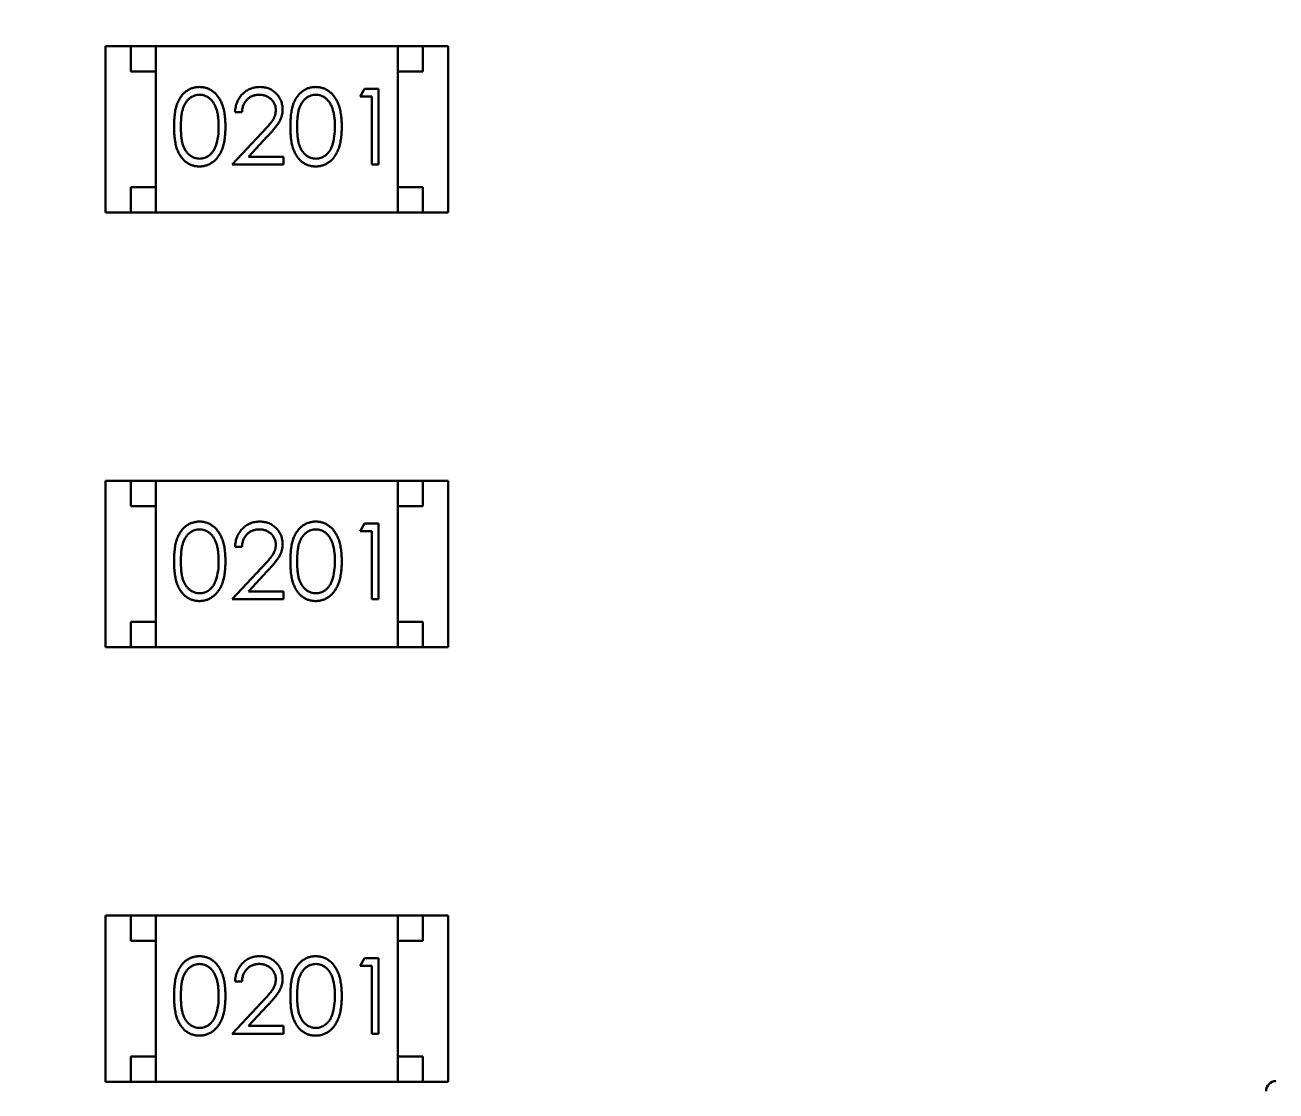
# Model space of a CAD drawing. Header units: millimetres. Extents: x 71 to 428, y 120 to 295.
# Drawn here: x 360.85 to 363.333, y 208.085 to 210.201 of the extents above; entities that cross this region are included whole.
import ezdxf

# ---------------------------------------------------------------- set-up
doc = ezdxf.new("R2010")
doc.units = ezdxf.units.MM
doc.header["$LTSCALE"] = 0.75
doc.layers.add('Visible', color=7, linetype='Continuous', lineweight=50)

msp = doc.modelspace()

# ---------------------------------------------------------------- linework, layer by layer
at = {"layer": 'Visible'}
for p, q in [((361.0103, 209.8287), (361.0103, 210.1587)), ((361.0103, 210.1587), (361.0603, 210.1587)), ((361.1103, 210.1587), (361.0603, 210.1587)), ((361.0603, 210.1587), (361.0603, 210.1087)), ((361.5903, 210.1587), (361.1103, 210.1587)), ((361.1103, 210.1587), (361.1103, 209.8287)), ((361.6403, 210.1587), (361.5903, 210.1587)), ((361.5903, 210.1587), (361.5903, 209.8287)), ((361.6903, 210.1587), (361.6403, 210.1587)), ((361.6403, 210.1087), (361.6403, 210.1587)), ((361.6903, 209.8287), (361.6903, 210.1587)), ((361.0603, 210.1087), (361.1103, 210.1087)), ((361.1103, 209.8787), (361.1103, 210.1087)), ((361.5903, 210.1087), (361.6403, 210.1087)), ((361.5903, 209.8787), (361.5903, 210.1087)), ((361.5156, 210.0586), (361.5244, 210.0739)), ((361.5244, 210.0739), (361.5521, 210.0739)), ((361.5521, 210.0739), (361.5521, 209.9239)), ((361.5387, 210.0586), (361.5156, 210.0586)), ((361.5387, 209.9239), (361.5387, 210.0586)), ((361.281, 210.0278), (361.2675, 210.0278)), ((361.2617, 209.9239), (361.3199, 209.986)), ((361.3314, 209.9794), (361.2939, 209.9393)), ((361.3637, 209.9239), (361.2617, 209.9239)), ((361.2939, 209.9393), (361.3637, 209.9393)), ((361.3637, 209.9393), (361.3637, 209.9239)), ((361.5521, 209.9239), (361.5387, 209.9239)), ((361.0603, 209.8787), (361.0603, 209.8287)), ((361.1103, 209.8787), (361.0603, 209.8787)), ((361.6403, 209.8787), (361.5903, 209.8787)), ((361.6403, 209.8287), (361.6403, 209.8787)), ((361.0103, 209.8287), (361.0603, 209.8287)), ((361.0603, 209.8287), (361.1103, 209.8287)), ((361.5903, 209.8287), (361.1103, 209.8287)), ((361.5903, 209.8287), (361.6403, 209.8287)), ((361.6903, 209.8287), (361.6403, 209.8287)), ((361.0103, 208.966), (361.0103, 209.296)), ((361.0103, 209.296), (361.0603, 209.296)), ((361.1103, 209.296), (361.0603, 209.296)), ((361.0603, 209.296), (361.0603, 209.246)), ((361.5903, 209.296), (361.1103, 209.296)), ((361.1103, 209.296), (361.1103, 208.966)), ((361.6403, 209.296), (361.5903, 209.296)), ((361.5903, 209.296), (361.5903, 208.966)), ((361.6903, 209.296), (361.6403, 209.296)), ((361.6403, 209.246), (361.6403, 209.296)), ((361.6903, 208.966), (361.6903, 209.296)), ((361.0603, 209.246), (361.1103, 209.246)), ((361.1103, 209.016), (361.1103, 209.246)), ((361.5903, 209.246), (361.6403, 209.246)), ((361.5903, 209.016), (361.5903, 209.246)), ((361.5156, 209.1959), (361.5244, 209.2113)), ((361.5244, 209.2113), (361.5521, 209.2113)), ((361.5521, 209.2113), (361.5521, 209.0613)), ((361.5387, 209.1959), (361.5156, 209.1959)), ((361.5387, 209.0613), (361.5387, 209.1959)), ((361.281, 209.1651), (361.2675, 209.1651)), ((361.2617, 209.0613), (361.3199, 209.1233)), ((361.3314, 209.1167), (361.2939, 209.0767)), ((361.3637, 209.0613), (361.2617, 209.0613)), ((361.2939, 209.0767), (361.3637, 209.0767)), ((361.3637, 209.0767), (361.3637, 209.0613)), ((361.5521, 209.0613), (361.5387, 209.0613)), ((361.0603, 209.016), (361.0603, 208.966)), ((361.1103, 209.016), (361.0603, 209.016)), ((361.6403, 209.016), (361.5903, 209.016)), ((361.6403, 208.966), (361.6403, 209.016)), ((361.0103, 208.966), (361.0603, 208.966)), ((361.0603, 208.966), (361.1103, 208.966)), ((361.5903, 208.966), (361.1103, 208.966)), ((361.5903, 208.966), (361.6403, 208.966)), ((361.6903, 208.966), (361.6403, 208.966)), ((361.0103, 208.1033), (361.0103, 208.4333)), ((361.0103, 208.4333), (361.0603, 208.4333)), ((361.1103, 208.4333), (361.0603, 208.4333)), ((361.0603, 208.4333), (361.0603, 208.3833)), ((361.5903, 208.4333), (361.1103, 208.4333)), ((361.1103, 208.4333), (361.1103, 208.1033)), ((361.6403, 208.4333), (361.5903, 208.4333)), ((361.5903, 208.4333), (361.5903, 208.1033)), ((361.6903, 208.4333), (361.6403, 208.4333)), ((361.6403, 208.3833), (361.6403, 208.4333)), ((361.6903, 208.1033), (361.6903, 208.4333)), ((361.0603, 208.3833), (361.1103, 208.3833)), ((361.1103, 208.1533), (361.1103, 208.3833)), ((361.5903, 208.3833), (361.6403, 208.3833)), ((361.5903, 208.1533), (361.5903, 208.3833)), ((361.5156, 208.3332), (361.5244, 208.3486)), ((361.5244, 208.3486), (361.5521, 208.3486)), ((361.5521, 208.3486), (361.5521, 208.1986)), ((361.5387, 208.3332), (361.5156, 208.3332)), ((361.5387, 208.1986), (361.5387, 208.3332)), ((361.281, 208.3024), (361.2675, 208.3024)), ((361.2617, 208.1986), (361.3199, 208.2607)), ((361.3314, 208.254), (361.2939, 208.214)), ((361.2939, 208.214), (361.3637, 208.214)), ((361.3637, 208.214), (361.3637, 208.1986)), ((361.3637, 208.1986), (361.2617, 208.1986)), ((361.5521, 208.1986), (361.5387, 208.1986)), ((361.0603, 208.1533), (361.0603, 208.1033)), ((361.1103, 208.1533), (361.0603, 208.1533)), ((361.6403, 208.1533), (361.5903, 208.1533)), ((361.6403, 208.1033), (361.6403, 208.1533)), ((361.0103, 208.1033), (361.0603, 208.1033)), ((361.0603, 208.1033), (361.1103, 208.1033)), ((361.5903, 208.1033), (361.1103, 208.1033)), ((361.5903, 208.1033), (361.6403, 208.1033)), ((361.6903, 208.1033), (361.6403, 208.1033))]:
    msp.add_line(p, q, dxfattribs=at)
at = {"layer": 'Visible', "extrusion": (0, 0, -1)}
msp.add_circle((-354.8964, 204.496), 47.93, dxfattribs=at)
at = {"layer": 'Visible'}
for centre in [(361.1235, 209.9963), (361.3543, 209.9963), (361.1235, 209.1336), (361.3543, 209.1336), (361.1235, 208.2709), (361.3543, 208.2709)]:
    msp.add_arc(centre, 0.1113, 341.6443, 1.3671, dxfattribs=at)
at = {"layer": 'Visible', "extrusion": (0, 0, -1)}
msp.add_arc((-363.3336, 208.0846), 0.02, 0.864, 89.136, dxfattribs=at)
at = {"layer": 'Visible'}
for points, knots in [([(361.1463, 209.9989), (361.1464, 210.0013), (361.1464, 210.006), (361.1467, 210.0128), (361.1472, 210.0191), (361.1479, 210.0251), (361.1487, 210.0307), (361.1499, 210.0358), (361.1511, 210.0405), (361.1526, 210.0448), (361.1543, 210.0487), (361.1561, 210.0524), (361.1581, 210.0559), (361.1603, 210.0591), (361.1626, 210.062), (361.1651, 210.0648), (361.1677, 210.0672), (361.1706, 210.0694), (361.1735, 210.0714), (361.1765, 210.0731), (361.1797, 210.0746), (361.1829, 210.0757), (361.1862, 210.0767), (361.1895, 210.0773), (361.193, 210.0777), (361.1953, 210.0778), (361.1965, 210.0778)], [0, 0, 0, 0, 0.068595, 0.133246, 0.194313, 0.251279, 0.304513, 0.354235, 0.400481, 0.443411, 0.484015, 0.523252, 0.561042, 0.5979, 0.633518, 0.668314, 0.702496, 0.736685, 0.770293, 0.803437, 0.835913, 0.86846, 0.900847, 0.933467, 0.966258, 1, 1, 1, 1]), ([(361.1965, 210.0778), (361.1977, 210.0778), (361.2001, 210.0777), (361.2036, 210.0773), (361.207, 210.0767), (361.2103, 210.0757), (361.2136, 210.0746), (361.2168, 210.0731), (361.2199, 210.0714), (361.2228, 210.0694), (361.2257, 210.0672), (361.2284, 210.0647), (361.231, 210.0619), (361.2334, 210.0588), (361.2356, 210.0555), (361.2378, 210.052), (361.2397, 210.0481), (361.2415, 210.0441), (361.2431, 210.0396), (361.2445, 210.0349), (361.2457, 210.0298), (361.2466, 210.0243), (361.2474, 210.0184), (361.2479, 210.0122), (361.2482, 210.0057), (361.2482, 210.0012), (361.2483, 209.9989)], [0, 0, 0, 0, 0.033788, 0.067194, 0.099862, 0.132567, 0.165151, 0.197913, 0.231319, 0.265083, 0.299255, 0.334399, 0.369943, 0.406284, 0.444064, 0.482998, 0.523354, 0.565537, 0.609613, 0.656391, 0.705885, 0.758325, 0.813832, 0.872795, 0.934722, 1, 1, 1, 1]), ([(361.2675, 210.0278), (361.2676, 210.0296), (361.2678, 210.0331), (361.2686, 210.0382), (361.2697, 210.0431), (361.2714, 210.0477), (361.2734, 210.0521), (361.2758, 210.0563), (361.2787, 210.0602), (361.282, 210.0638), (361.2855, 210.0671), (361.2893, 210.0699), (361.2934, 210.0723), (361.2976, 210.0744), (361.302, 210.0759), (361.3066, 210.077), (361.3115, 210.0777), (361.3147, 210.0778), (361.3164, 210.0778)], [0, 0, 0, 0, 0.068791, 0.135103, 0.198979, 0.261904, 0.323495, 0.385195, 0.446969, 0.509765, 0.572251, 0.633405, 0.693251, 0.752583, 0.812579, 0.873275, 0.93555, 1, 1, 1, 1]), ([(361.3164, 210.0778), (361.3181, 210.0777), (361.3213, 210.0777), (361.326, 210.077), (361.3305, 210.076), (361.3348, 210.0746), (361.3387, 210.0727), (361.3425, 210.0704), (361.346, 210.0677), (361.3492, 210.0645), (361.3522, 210.0612), (361.3547, 210.0576), (361.3569, 210.0539), (361.3587, 210.0501), (361.36, 210.0461), (361.361, 210.0419), (361.3616, 210.0376), (361.3617, 210.0347), (361.3617, 210.0332)], [0, 0, 0, 0, 0.069475, 0.136517, 0.200789, 0.26383, 0.325735, 0.387291, 0.449509, 0.512968, 0.576275, 0.63758, 0.697903, 0.757172, 0.816599, 0.876653, 0.93729, 1, 1, 1, 1]), ([(361.3771, 209.9989), (361.3771, 210.0013), (361.3772, 210.006), (361.3775, 210.0128), (361.378, 210.0191), (361.3787, 210.0251), (361.3795, 210.0307), (361.3806, 210.0358), (361.3819, 210.0405), (361.3834, 210.0448), (361.3851, 210.0487), (361.3869, 210.0524), (361.3889, 210.0559), (361.3911, 210.0591), (361.3934, 210.062), (361.3958, 210.0648), (361.3985, 210.0672), (361.4013, 210.0694), (361.4043, 210.0714), (361.4073, 210.0731), (361.4104, 210.0746), (361.4136, 210.0757), (361.4169, 210.0767), (361.4203, 210.0773), (361.4238, 210.0777), (361.4261, 210.0778), (361.4273, 210.0778)], [0, 0, 0, 0, 0.068595, 0.133246, 0.194313, 0.251279, 0.304513, 0.354235, 0.400481, 0.443411, 0.484015, 0.523252, 0.561042, 0.5979, 0.633518, 0.668314, 0.702496, 0.736685, 0.770293, 0.803437, 0.835913, 0.86846, 0.900847, 0.933467, 0.966258, 1, 1, 1, 1]), ([(361.4273, 210.0778), (361.4285, 210.0778), (361.4308, 210.0777), (361.4343, 210.0773), (361.4378, 210.0767), (361.4411, 210.0757), (361.4444, 210.0746), (361.4475, 210.0731), (361.4506, 210.0714), (361.4536, 210.0694), (361.4565, 210.0672), (361.4592, 210.0647), (361.4618, 210.0619), (361.4642, 210.0588), (361.4664, 210.0555), (361.4685, 210.052), (361.4704, 210.0481), (361.4723, 210.0441), (361.4739, 210.0396), (361.4753, 210.0349), (361.4764, 210.0298), (361.4774, 210.0243), (361.4781, 210.0184), (361.4787, 210.0122), (361.479, 210.0057), (361.479, 210.0012), (361.479, 209.9989)], [0, 0, 0, 0, 0.033788, 0.067194, 0.099862, 0.132567, 0.165151, 0.197913, 0.231319, 0.265083, 0.299255, 0.334399, 0.369943, 0.406284, 0.444064, 0.482998, 0.523354, 0.565537, 0.609613, 0.656391, 0.705885, 0.758325, 0.813832, 0.872795, 0.934722, 1, 1, 1, 1]), ([(361.1969, 210.0624), (361.1953, 210.0623), (361.192, 210.0621), (361.1871, 210.0609), (361.1824, 210.0588), (361.1786, 210.0564), (361.1758, 210.0542), (361.1737, 210.0522), (361.1718, 210.0501), (361.1701, 210.0478), (361.1685, 210.0453), (361.167, 210.0426), (361.1656, 210.0397), (361.1644, 210.0365), (361.1633, 210.0331), (361.1624, 210.0294), (361.1615, 210.0252), (361.161, 210.0207), (361.1604, 210.0158), (361.1601, 210.0105), (361.1598, 210.0049), (361.1598, 210.001), (361.1598, 209.9989)], [0, 0, 0, 0, 0.060387, 0.120883, 0.182755, 0.247811, 0.281299, 0.315088, 0.349702, 0.384857, 0.420966, 0.458511, 0.497175, 0.537602, 0.580503, 0.627468, 0.678388, 0.733983, 0.793747, 0.857714, 0.926698, 1, 1, 1, 1]), ([(361.2348, 209.9989), (361.2348, 210.0007), (361.2347, 210.0043), (361.2346, 210.0094), (361.2341, 210.0143), (361.2336, 210.019), (361.2329, 210.0234), (361.2321, 210.0276), (361.231, 210.0315), (361.2298, 210.0352), (361.2285, 210.0386), (361.227, 210.0418), (361.2255, 210.0447), (361.2238, 210.0474), (361.222, 210.0499), (361.22, 210.0521), (361.218, 210.0541), (361.2151, 210.0564), (361.2114, 210.0588), (361.2067, 210.0609), (361.2019, 210.0621), (361.1986, 210.0623), (361.1969, 210.0624)], [0, 0, 0, 0, 0.065681, 0.128486, 0.188175, 0.245106, 0.299448, 0.350823, 0.399942, 0.446672, 0.491255, 0.533376, 0.573853, 0.612526, 0.649597, 0.685532, 0.720106, 0.753838, 0.818925, 0.880493, 0.940311, 1, 1, 1, 1]), ([(361.3157, 210.0624), (361.3146, 210.0624), (361.3123, 210.0623), (361.3089, 210.0619), (361.3056, 210.0612), (361.3026, 210.0602), (361.2996, 210.0589), (361.2968, 210.0573), (361.2942, 210.0555), (361.2918, 210.0533), (361.2895, 210.051), (361.2875, 210.0483), (361.2858, 210.0455), (361.2843, 210.0424), (361.283, 210.0391), (361.2821, 210.0355), (361.2813, 210.0317), (361.2811, 210.0291), (361.281, 210.0278)], [0, 0, 0, 0, 0.064439, 0.126547, 0.186887, 0.245878, 0.304041, 0.362191, 0.420976, 0.48066, 0.5406, 0.600689, 0.661936, 0.724443, 0.789038, 0.856314, 0.926352, 1, 1, 1, 1]), ([(361.3483, 210.032), (361.3482, 210.033), (361.3482, 210.035), (361.3477, 210.038), (361.347, 210.0408), (361.346, 210.0436), (361.3446, 210.0462), (361.343, 210.0487), (361.3411, 210.0512), (361.3389, 210.0535), (361.3365, 210.0555), (361.3339, 210.0574), (361.3312, 210.0589), (361.3284, 210.0602), (361.3254, 210.0612), (361.3223, 210.0619), (361.3191, 210.0623), (361.3169, 210.0624), (361.3157, 210.0624)], [0, 0, 0, 0, 0.061965, 0.122122, 0.180988, 0.239933, 0.299906, 0.359989, 0.421776, 0.486576, 0.551535, 0.615018, 0.677259, 0.73973, 0.80305, 0.866495, 0.931973, 1, 1, 1, 1]), ([(361.4277, 210.0624), (361.4261, 210.0623), (361.4227, 210.0621), (361.4178, 210.0609), (361.4131, 210.0588), (361.4094, 210.0564), (361.4065, 210.0542), (361.4045, 210.0522), (361.4026, 210.0501), (361.4009, 210.0478), (361.3992, 210.0453), (361.3977, 210.0426), (361.3964, 210.0397), (361.3951, 210.0365), (361.394, 210.0331), (361.3931, 210.0294), (361.3923, 210.0252), (361.3917, 210.0207), (361.3912, 210.0158), (361.3909, 210.0105), (361.3906, 210.0049), (361.3906, 210.001), (361.3906, 209.9989)], [0, 0, 0, 0, 0.060387, 0.120883, 0.182755, 0.247811, 0.281299, 0.315088, 0.349702, 0.384857, 0.420966, 0.458511, 0.497175, 0.537602, 0.580503, 0.627468, 0.678388, 0.733983, 0.793747, 0.857714, 0.926698, 1, 1, 1, 1]), ([(361.4656, 209.9989), (361.4656, 210.0007), (361.4655, 210.0043), (361.4653, 210.0094), (361.4649, 210.0143), (361.4644, 210.019), (361.4636, 210.0234), (361.4628, 210.0276), (361.4617, 210.0315), (361.4606, 210.0352), (361.4593, 210.0386), (361.4578, 210.0418), (361.4563, 210.0447), (361.4546, 210.0474), (361.4528, 210.0499), (361.4508, 210.0521), (361.4488, 210.0541), (361.4459, 210.0564), (361.4422, 210.0588), (361.4375, 210.0609), (361.4326, 210.0621), (361.4294, 210.0623), (361.4277, 210.0624)], [0, 0, 0, 0, 0.065681, 0.128486, 0.188175, 0.245106, 0.299448, 0.350823, 0.399942, 0.446672, 0.491255, 0.533376, 0.573853, 0.612526, 0.649597, 0.685532, 0.720106, 0.753838, 0.818925, 0.880493, 0.940311, 1, 1, 1, 1]), ([(361.3199, 209.986), (361.3213, 209.9875), (361.324, 209.9903), (361.3279, 209.9945), (361.3313, 209.9983), (361.3344, 210.0019), (361.3371, 210.0052), (361.3394, 210.0081), (361.3413, 210.0108), (361.3434, 210.0139), (361.3453, 210.0177), (361.347, 210.0223), (361.3481, 210.0271), (361.3482, 210.0304), (361.3483, 210.032)], [0, 0, 0, 0, 0.110803, 0.212829, 0.306101, 0.390647, 0.466924, 0.534481, 0.593587, 0.644557, 0.7362, 0.825024, 0.911986, 1, 1, 1, 1]), ([(361.3617, 210.0332), (361.3617, 210.0311), (361.3615, 210.027), (361.3603, 210.0209), (361.3584, 210.015), (361.356, 210.0102), (361.3537, 210.0064), (361.3516, 210.0033), (361.3491, 209.9999), (361.3463, 209.9963), (361.3431, 209.9924), (361.3395, 209.9882), (361.3356, 209.9839), (361.3328, 209.9809), (361.3314, 209.9794)], [0, 0, 0, 0, 0.098702, 0.195672, 0.292422, 0.391343, 0.444462, 0.504229, 0.570352, 0.642546, 0.722288, 0.807921, 0.90047, 1, 1, 1, 1]), ([(361.1965, 209.9201), (361.1953, 209.9201), (361.193, 209.9202), (361.1895, 209.9206), (361.1862, 209.9212), (361.1829, 209.9221), (361.1797, 209.9233), (361.1766, 209.9247), (361.1736, 209.9264), (361.1707, 209.9283), (361.1679, 209.9305), (361.1652, 209.933), (361.1628, 209.9357), (361.1605, 209.9387), (361.1583, 209.9419), (361.1563, 209.9453), (361.1544, 209.9491), (361.1527, 209.9531), (361.1512, 209.9574), (361.1499, 209.9621), (361.1488, 209.9673), (361.1479, 209.9728), (361.1472, 209.9787), (361.1467, 209.9851), (361.1464, 209.9919), (361.1464, 209.9965), (361.1463, 209.9989)], [0, 0, 0, 0, 0.033787, 0.066622, 0.099285, 0.131361, 0.163585, 0.196104, 0.228902, 0.262158, 0.295991, 0.330218, 0.36506, 0.400951, 0.43762, 0.475708, 0.515381, 0.556414, 0.599765, 0.646424, 0.696431, 0.749782, 0.806573, 0.867436, 0.931887, 1, 1, 1, 1]), ([(361.1598, 209.9989), (361.1598, 209.9969), (361.1598, 209.993), (361.1601, 209.9874), (361.1604, 209.9821), (361.1609, 209.9772), (361.1616, 209.9727), (361.1623, 209.9686), (361.1633, 209.9648), (361.1643, 209.9614), (361.1656, 209.9583), (361.1669, 209.9554), (361.1684, 209.9527), (361.17, 209.9502), (361.1718, 209.9479), (361.1737, 209.9457), (361.1758, 209.9438), (361.1786, 209.9415), (361.1824, 209.9391), (361.1871, 209.937), (361.192, 209.9357), (361.1953, 209.9356), (361.1969, 209.9355)], [0, 0, 0, 0, 0.072951, 0.141584, 0.205926, 0.265301, 0.320597, 0.371817, 0.41879, 0.461699, 0.502134, 0.540804, 0.578181, 0.614297, 0.649678, 0.684299, 0.718359, 0.752081, 0.817652, 0.879722, 0.939966, 1, 1, 1, 1]), ([(361.2483, 209.9989), (361.2482, 209.9966), (361.2482, 209.9921), (361.2479, 209.9856), (361.2474, 209.9794), (361.2467, 209.9736), (361.2457, 209.9681), (361.2445, 209.9631), (361.2432, 209.9583), (361.2416, 209.9539), (361.2398, 209.9498), (361.2379, 209.946), (361.2358, 209.9425), (361.2335, 209.9392), (361.2311, 209.9361), (361.2285, 209.9334), (361.2258, 209.9308), (361.2229, 209.9286), (361.2199, 209.9266), (361.2168, 209.9248), (361.2136, 209.9234), (361.2104, 209.9222), (361.207, 209.9212), (361.2036, 209.9206), (361.2001, 209.9201), (361.1977, 209.9201), (361.1965, 209.9201)], [0, 0, 0, 0, 0.065063, 0.126773, 0.185516, 0.240765, 0.29298, 0.34225, 0.388919, 0.432776, 0.474628, 0.514775, 0.553606, 0.591426, 0.628028, 0.663804, 0.698984, 0.733591, 0.767628, 0.801208, 0.834264, 0.866981, 0.89972, 0.932702, 0.966176, 1, 1, 1, 1]), ([(361.4273, 209.9201), (361.4261, 209.9201), (361.4238, 209.9202), (361.4203, 209.9206), (361.4169, 209.9212), (361.4137, 209.9221), (361.4105, 209.9233), (361.4074, 209.9247), (361.4044, 209.9264), (361.4014, 209.9283), (361.3987, 209.9305), (361.396, 209.933), (361.3935, 209.9357), (361.3912, 209.9387), (361.389, 209.9419), (361.387, 209.9453), (361.3852, 209.9491), (361.3835, 209.9531), (361.382, 209.9574), (361.3806, 209.9621), (361.3796, 209.9673), (361.3787, 209.9728), (361.378, 209.9787), (361.3775, 209.9851), (361.3772, 209.9919), (361.3771, 209.9965), (361.3771, 209.9989)], [0, 0, 0, 0, 0.033787, 0.066622, 0.099285, 0.131361, 0.163585, 0.196104, 0.228902, 0.262158, 0.295991, 0.330218, 0.36506, 0.400951, 0.43762, 0.475708, 0.515381, 0.556414, 0.599765, 0.646424, 0.696431, 0.749782, 0.806573, 0.867436, 0.931887, 1, 1, 1, 1]), ([(361.3906, 209.9989), (361.3906, 209.9969), (361.3906, 209.993), (361.3909, 209.9874), (361.3912, 209.9821), (361.3917, 209.9772), (361.3923, 209.9727), (361.3931, 209.9686), (361.394, 209.9648), (361.3951, 209.9614), (361.3964, 209.9583), (361.3977, 209.9554), (361.3992, 209.9527), (361.4008, 209.9502), (361.4026, 209.9479), (361.4045, 209.9457), (361.4065, 209.9438), (361.4094, 209.9415), (361.4131, 209.9391), (361.4179, 209.937), (361.4228, 209.9357), (361.4261, 209.9356), (361.4277, 209.9355)], [0, 0, 0, 0, 0.072951, 0.141584, 0.205926, 0.265301, 0.320597, 0.371817, 0.41879, 0.461699, 0.502134, 0.540804, 0.578181, 0.614297, 0.649678, 0.684299, 0.718359, 0.752081, 0.817652, 0.879722, 0.939966, 1, 1, 1, 1]), ([(361.479, 209.9989), (361.479, 209.9966), (361.479, 209.9921), (361.4787, 209.9856), (361.4781, 209.9794), (361.4774, 209.9736), (361.4765, 209.9681), (361.4753, 209.9631), (361.474, 209.9583), (361.4723, 209.9539), (361.4706, 209.9498), (361.4686, 209.946), (361.4666, 209.9425), (361.4643, 209.9392), (361.4619, 209.9361), (361.4593, 209.9334), (361.4566, 209.9308), (361.4537, 209.9286), (361.4507, 209.9266), (361.4476, 209.9248), (361.4444, 209.9234), (361.4411, 209.9222), (361.4378, 209.9212), (361.4343, 209.9206), (361.4308, 209.9201), (361.4285, 209.9201), (361.4273, 209.9201)], [0, 0, 0, 0, 0.065063, 0.126773, 0.185516, 0.240765, 0.29298, 0.34225, 0.388919, 0.432776, 0.474628, 0.514775, 0.553606, 0.591426, 0.628028, 0.663804, 0.698984, 0.733591, 0.767628, 0.801208, 0.834264, 0.866981, 0.89972, 0.932702, 0.966176, 1, 1, 1, 1]), ([(361.1969, 209.9355), (361.1986, 209.9355), (361.2019, 209.9357), (361.2068, 209.937), (361.2115, 209.939), (361.2152, 209.9414), (361.218, 209.9436), (361.22, 209.9455), (361.2218, 209.9476), (361.2236, 209.95), (361.2252, 209.9525), (361.2267, 209.9552), (361.228, 209.9581), (361.2287, 209.9602), (361.2291, 209.9612)], [0, 0, 0, 0, 0.112813, 0.225394, 0.339595, 0.459675, 0.521735, 0.583926, 0.648174, 0.713881, 0.781004, 0.851451, 0.924051, 1, 1, 1, 1]), ([(361.4277, 209.9355), (361.4294, 209.9355), (361.4327, 209.9357), (361.4375, 209.937), (361.4423, 209.939), (361.4459, 209.9414), (361.4487, 209.9436), (361.4508, 209.9455), (361.4526, 209.9476), (361.4544, 209.95), (361.456, 209.9525), (361.4574, 209.9552), (361.4588, 209.9581), (361.4595, 209.9602), (361.4599, 209.9612)], [0, 0, 0, 0, 0.112813, 0.225394, 0.339595, 0.459675, 0.521735, 0.583926, 0.648174, 0.713881, 0.781004, 0.851451, 0.924051, 1, 1, 1, 1]), ([(361.1463, 209.1362), (361.1464, 209.1386), (361.1464, 209.1433), (361.1467, 209.1501), (361.1472, 209.1565), (361.1479, 209.1624), (361.1487, 209.168), (361.1499, 209.1731), (361.1511, 209.1778), (361.1526, 209.1821), (361.1543, 209.1861), (361.1561, 209.1898), (361.1581, 209.1932), (361.1603, 209.1964), (361.1626, 209.1994), (361.1651, 209.2021), (361.1677, 209.2045), (361.1706, 209.2068), (361.1735, 209.2087), (361.1765, 209.2104), (361.1797, 209.2119), (361.1829, 209.213), (361.1862, 209.214), (361.1895, 209.2146), (361.193, 209.2151), (361.1953, 209.2151), (361.1965, 209.2151)], [0, 0, 0, 0, 0.068595, 0.133246, 0.194313, 0.251279, 0.304513, 0.354235, 0.400481, 0.443411, 0.484015, 0.523252, 0.561042, 0.5979, 0.633518, 0.668314, 0.702496, 0.736685, 0.770293, 0.803437, 0.835913, 0.86846, 0.900847, 0.933467, 0.966258, 1, 1, 1, 1]), ([(361.1965, 209.2151), (361.1977, 209.2151), (361.2001, 209.2151), (361.2036, 209.2147), (361.207, 209.214), (361.2103, 209.2131), (361.2136, 209.2119), (361.2168, 209.2104), (361.2199, 209.2087), (361.2228, 209.2067), (361.2257, 209.2045), (361.2284, 209.202), (361.231, 209.1992), (361.2334, 209.1962), (361.2356, 209.1929), (361.2378, 209.1893), (361.2397, 209.1855), (361.2415, 209.1814), (361.2431, 209.177), (361.2445, 209.1722), (361.2457, 209.1671), (361.2466, 209.1616), (361.2474, 209.1558), (361.2479, 209.1496), (361.2482, 209.143), (361.2482, 209.1385), (361.2483, 209.1362)], [0, 0, 0, 0, 0.033788, 0.067194, 0.099862, 0.132567, 0.165151, 0.197913, 0.231319, 0.265083, 0.299255, 0.334399, 0.369943, 0.406284, 0.444064, 0.482998, 0.523354, 0.565537, 0.609613, 0.656391, 0.705885, 0.758325, 0.813832, 0.872795, 0.934722, 1, 1, 1, 1]), ([(361.2675, 209.1651), (361.2676, 209.1669), (361.2678, 209.1704), (361.2686, 209.1755), (361.2697, 209.1804), (361.2714, 209.185), (361.2734, 209.1894), (361.2758, 209.1936), (361.2787, 209.1975), (361.282, 209.2011), (361.2855, 209.2044), (361.2893, 209.2073), (361.2934, 209.2097), (361.2976, 209.2117), (361.302, 209.2132), (361.3066, 209.2143), (361.3115, 209.215), (361.3147, 209.2151), (361.3164, 209.2151)], [0, 0, 0, 0, 0.068791, 0.135103, 0.198979, 0.261904, 0.323495, 0.385195, 0.446969, 0.509765, 0.572251, 0.633405, 0.693251, 0.752583, 0.812579, 0.873275, 0.93555, 1, 1, 1, 1]), ([(361.3164, 209.2151), (361.3181, 209.2151), (361.3213, 209.215), (361.326, 209.2144), (361.3305, 209.2133), (361.3348, 209.2119), (361.3387, 209.21), (361.3425, 209.2077), (361.346, 209.205), (361.3492, 209.2019), (361.3522, 209.1985), (361.3547, 209.1949), (361.3569, 209.1913), (361.3587, 209.1874), (361.36, 209.1834), (361.361, 209.1792), (361.3616, 209.1749), (361.3617, 209.172), (361.3617, 209.1705)], [0, 0, 0, 0, 0.069475, 0.136517, 0.200789, 0.26383, 0.325735, 0.387291, 0.449509, 0.512968, 0.576275, 0.63758, 0.697903, 0.757172, 0.816599, 0.876653, 0.93729, 1, 1, 1, 1]), ([(361.3771, 209.1362), (361.3771, 209.1386), (361.3772, 209.1433), (361.3775, 209.1501), (361.378, 209.1565), (361.3787, 209.1624), (361.3795, 209.168), (361.3806, 209.1731), (361.3819, 209.1778), (361.3834, 209.1821), (361.3851, 209.1861), (361.3869, 209.1898), (361.3889, 209.1932), (361.3911, 209.1964), (361.3934, 209.1994), (361.3958, 209.2021), (361.3985, 209.2045), (361.4013, 209.2068), (361.4043, 209.2087), (361.4073, 209.2104), (361.4104, 209.2119), (361.4136, 209.213), (361.4169, 209.214), (361.4203, 209.2146), (361.4238, 209.2151), (361.4261, 209.2151), (361.4273, 209.2151)], [0, 0, 0, 0, 0.068595, 0.133246, 0.194313, 0.251279, 0.304513, 0.354235, 0.400481, 0.443411, 0.484015, 0.523252, 0.561042, 0.5979, 0.633518, 0.668314, 0.702496, 0.736685, 0.770293, 0.803437, 0.835913, 0.86846, 0.900847, 0.933467, 0.966258, 1, 1, 1, 1]), ([(361.4273, 209.2151), (361.4285, 209.2151), (361.4308, 209.2151), (361.4343, 209.2147), (361.4378, 209.214), (361.4411, 209.2131), (361.4444, 209.2119), (361.4475, 209.2104), (361.4506, 209.2087), (361.4536, 209.2067), (361.4565, 209.2045), (361.4592, 209.202), (361.4618, 209.1992), (361.4642, 209.1962), (361.4664, 209.1929), (361.4685, 209.1893), (361.4704, 209.1855), (361.4723, 209.1814), (361.4739, 209.177), (361.4753, 209.1722), (361.4764, 209.1671), (361.4774, 209.1616), (361.4781, 209.1558), (361.4787, 209.1496), (361.479, 209.143), (361.479, 209.1385), (361.479, 209.1362)], [0, 0, 0, 0, 0.033788, 0.067194, 0.099862, 0.132567, 0.165151, 0.197913, 0.231319, 0.265083, 0.299255, 0.334399, 0.369943, 0.406284, 0.444064, 0.482998, 0.523354, 0.565537, 0.609613, 0.656391, 0.705885, 0.758325, 0.813832, 0.872795, 0.934722, 1, 1, 1, 1]), ([(361.1969, 209.1997), (361.1953, 209.1996), (361.192, 209.1995), (361.1871, 209.1982), (361.1824, 209.1961), (361.1786, 209.1937), (361.1758, 209.1915), (361.1737, 209.1896), (361.1718, 209.1874), (361.1701, 209.1851), (361.1685, 209.1826), (361.167, 209.1799), (361.1656, 209.177), (361.1644, 209.1739), (361.1633, 209.1705), (361.1624, 209.1667), (361.1615, 209.1626), (361.161, 209.158), (361.1604, 209.1531), (361.1601, 209.1479), (361.1598, 209.1422), (361.1598, 209.1383), (361.1598, 209.1363)], [0, 0, 0, 0, 0.060387, 0.120883, 0.182755, 0.247811, 0.281299, 0.315088, 0.349702, 0.384857, 0.420966, 0.458511, 0.497175, 0.537602, 0.580503, 0.627468, 0.678388, 0.733983, 0.793747, 0.857714, 0.926698, 1, 1, 1, 1]), ([(361.2348, 209.1363), (361.2348, 209.1381), (361.2347, 209.1416), (361.2346, 209.1468), (361.2341, 209.1517), (361.2336, 209.1563), (361.2329, 209.1607), (361.2321, 209.1649), (361.231, 209.1688), (361.2298, 209.1725), (361.2285, 209.1759), (361.227, 209.1791), (361.2255, 209.182), (361.2238, 209.1848), (361.222, 209.1872), (361.22, 209.1895), (361.218, 209.1915), (361.2151, 209.1938), (361.2114, 209.1961), (361.2067, 209.1982), (361.2019, 209.1995), (361.1986, 209.1996), (361.1969, 209.1997)], [0, 0, 0, 0, 0.065681, 0.128486, 0.188175, 0.245106, 0.299448, 0.350823, 0.399942, 0.446672, 0.491255, 0.533376, 0.573853, 0.612526, 0.649597, 0.685532, 0.720106, 0.753838, 0.818925, 0.880493, 0.940311, 1, 1, 1, 1]), ([(361.3157, 209.1997), (361.3146, 209.1997), (361.3123, 209.1996), (361.3089, 209.1992), (361.3056, 209.1985), (361.3026, 209.1975), (361.2996, 209.1962), (361.2968, 209.1947), (361.2942, 209.1928), (361.2918, 209.1907), (361.2895, 209.1883), (361.2875, 209.1857), (361.2858, 209.1828), (361.2843, 209.1797), (361.283, 209.1764), (361.2821, 209.1728), (361.2813, 209.1691), (361.2811, 209.1665), (361.281, 209.1651)], [0, 0, 0, 0, 0.064439, 0.126547, 0.186887, 0.245878, 0.304041, 0.362191, 0.420976, 0.48066, 0.5406, 0.600689, 0.661936, 0.724443, 0.789038, 0.856314, 0.926352, 1, 1, 1, 1]), ([(361.3483, 209.1693), (361.3482, 209.1703), (361.3482, 209.1724), (361.3477, 209.1753), (361.347, 209.1782), (361.346, 209.1809), (361.3446, 209.1836), (361.343, 209.1861), (361.3411, 209.1885), (361.3389, 209.1908), (361.3365, 209.1929), (361.3339, 209.1947), (361.3312, 209.1963), (361.3284, 209.1975), (361.3254, 209.1985), (361.3223, 209.1992), (361.3191, 209.1996), (361.3169, 209.1997), (361.3157, 209.1997)], [0, 0, 0, 0, 0.061965, 0.122122, 0.180988, 0.239933, 0.299906, 0.359989, 0.421776, 0.486576, 0.551535, 0.615018, 0.677259, 0.73973, 0.80305, 0.866495, 0.931973, 1, 1, 1, 1]), ([(361.4277, 209.1997), (361.4261, 209.1996), (361.4227, 209.1995), (361.4178, 209.1982), (361.4131, 209.1961), (361.4094, 209.1937), (361.4065, 209.1915), (361.4045, 209.1896), (361.4026, 209.1874), (361.4009, 209.1851), (361.3992, 209.1826), (361.3977, 209.1799), (361.3964, 209.177), (361.3951, 209.1739), (361.394, 209.1705), (361.3931, 209.1667), (361.3923, 209.1626), (361.3917, 209.158), (361.3912, 209.1531), (361.3909, 209.1479), (361.3906, 209.1422), (361.3906, 209.1383), (361.3906, 209.1363)], [0, 0, 0, 0, 0.060387, 0.120883, 0.182755, 0.247811, 0.281299, 0.315088, 0.349702, 0.384857, 0.420966, 0.458511, 0.497175, 0.537602, 0.580503, 0.627468, 0.678388, 0.733983, 0.793747, 0.857714, 0.926698, 1, 1, 1, 1]), ([(361.4656, 209.1363), (361.4656, 209.1381), (361.4655, 209.1416), (361.4653, 209.1468), (361.4649, 209.1517), (361.4644, 209.1563), (361.4636, 209.1607), (361.4628, 209.1649), (361.4617, 209.1688), (361.4606, 209.1725), (361.4593, 209.1759), (361.4578, 209.1791), (361.4563, 209.182), (361.4546, 209.1848), (361.4528, 209.1872), (361.4508, 209.1895), (361.4488, 209.1915), (361.4459, 209.1938), (361.4422, 209.1961), (361.4375, 209.1982), (361.4326, 209.1995), (361.4294, 209.1996), (361.4277, 209.1997)], [0, 0, 0, 0, 0.065681, 0.128486, 0.188175, 0.245106, 0.299448, 0.350823, 0.399942, 0.446672, 0.491255, 0.533376, 0.573853, 0.612526, 0.649597, 0.685532, 0.720106, 0.753838, 0.818925, 0.880493, 0.940311, 1, 1, 1, 1]), ([(361.3199, 209.1233), (361.3213, 209.1248), (361.324, 209.1277), (361.3279, 209.1318), (361.3313, 209.1357), (361.3344, 209.1392), (361.3371, 209.1425), (361.3394, 209.1454), (361.3413, 209.1481), (361.3434, 209.1512), (361.3453, 209.155), (361.347, 209.1597), (361.3481, 209.1645), (361.3482, 209.1677), (361.3483, 209.1693)], [0, 0, 0, 0, 0.110803, 0.212829, 0.306101, 0.390647, 0.466924, 0.534481, 0.593587, 0.644557, 0.7362, 0.825024, 0.911986, 1, 1, 1, 1]), ([(361.3617, 209.1705), (361.3617, 209.1684), (361.3615, 209.1643), (361.3603, 209.1582), (361.3584, 209.1523), (361.356, 209.1476), (361.3537, 209.1437), (361.3516, 209.1406), (361.3491, 209.1372), (361.3463, 209.1336), (361.3431, 209.1297), (361.3395, 209.1256), (361.3356, 209.1212), (361.3328, 209.1182), (361.3314, 209.1167)], [0, 0, 0, 0, 0.098702, 0.195672, 0.292422, 0.391343, 0.444462, 0.504229, 0.570352, 0.642546, 0.722288, 0.807921, 0.90047, 1, 1, 1, 1]), ([(361.1965, 209.0574), (361.1953, 209.0574), (361.193, 209.0575), (361.1895, 209.0579), (361.1862, 209.0585), (361.1829, 209.0595), (361.1797, 209.0606), (361.1766, 209.0621), (361.1736, 209.0637), (361.1707, 209.0657), (361.1679, 209.0679), (361.1652, 209.0703), (361.1628, 209.073), (361.1605, 209.076), (361.1583, 209.0792), (361.1563, 209.0827), (361.1544, 209.0864), (361.1527, 209.0904), (361.1512, 209.0947), (361.1499, 209.0994), (361.1488, 209.1046), (361.1479, 209.1101), (361.1472, 209.1161), (361.1467, 209.1224), (361.1464, 209.1292), (361.1464, 209.1338), (361.1463, 209.1362)], [0, 0, 0, 0, 0.033787, 0.066622, 0.099285, 0.131361, 0.163585, 0.196104, 0.228902, 0.262158, 0.295991, 0.330218, 0.36506, 0.400951, 0.43762, 0.475708, 0.515381, 0.556414, 0.599765, 0.646424, 0.696431, 0.749782, 0.806573, 0.867436, 0.931887, 1, 1, 1, 1]), ([(361.1598, 209.1363), (361.1598, 209.1343), (361.1598, 209.1304), (361.1601, 209.1247), (361.1604, 209.1195), (361.1609, 209.1146), (361.1616, 209.1101), (361.1623, 209.1059), (361.1633, 209.1021), (361.1643, 209.0987), (361.1656, 209.0956), (361.1669, 209.0927), (361.1684, 209.09), (361.17, 209.0875), (361.1718, 209.0852), (361.1737, 209.083), (361.1758, 209.0811), (361.1786, 209.0788), (361.1824, 209.0764), (361.1871, 209.0744), (361.192, 209.0731), (361.1953, 209.0729), (361.1969, 209.0728)], [0, 0, 0, 0, 0.072951, 0.141584, 0.205926, 0.265301, 0.320597, 0.371817, 0.41879, 0.461699, 0.502134, 0.540804, 0.578181, 0.614297, 0.649678, 0.684299, 0.718359, 0.752081, 0.817652, 0.879722, 0.939966, 1, 1, 1, 1]), ([(361.2483, 209.1362), (361.2482, 209.1339), (361.2482, 209.1294), (361.2479, 209.1229), (361.2474, 209.1167), (361.2467, 209.1109), (361.2457, 209.1055), (361.2445, 209.1004), (361.2432, 209.0956), (361.2416, 209.0912), (361.2398, 209.0872), (361.2379, 209.0834), (361.2358, 209.0798), (361.2335, 209.0765), (361.2311, 209.0735), (361.2285, 209.0707), (361.2258, 209.0682), (361.2229, 209.0659), (361.2199, 209.0639), (361.2168, 209.0622), (361.2136, 209.0607), (361.2104, 209.0595), (361.207, 209.0586), (361.2036, 209.0579), (361.2001, 209.0575), (361.1977, 209.0574), (361.1965, 209.0574)], [0, 0, 0, 0, 0.065063, 0.126773, 0.185516, 0.240765, 0.29298, 0.34225, 0.388919, 0.432776, 0.474628, 0.514775, 0.553606, 0.591426, 0.628028, 0.663804, 0.698984, 0.733591, 0.767628, 0.801208, 0.834264, 0.866981, 0.89972, 0.932702, 0.966176, 1, 1, 1, 1]), ([(361.4273, 209.0574), (361.4261, 209.0574), (361.4238, 209.0575), (361.4203, 209.0579), (361.4169, 209.0585), (361.4137, 209.0595), (361.4105, 209.0606), (361.4074, 209.0621), (361.4044, 209.0637), (361.4014, 209.0657), (361.3987, 209.0679), (361.396, 209.0703), (361.3935, 209.073), (361.3912, 209.076), (361.389, 209.0792), (361.387, 209.0827), (361.3852, 209.0864), (361.3835, 209.0904), (361.382, 209.0947), (361.3806, 209.0994), (361.3796, 209.1046), (361.3787, 209.1101), (361.378, 209.1161), (361.3775, 209.1224), (361.3772, 209.1292), (361.3771, 209.1338), (361.3771, 209.1362)], [0, 0, 0, 0, 0.033787, 0.066622, 0.099285, 0.131361, 0.163585, 0.196104, 0.228902, 0.262158, 0.295991, 0.330218, 0.36506, 0.400951, 0.43762, 0.475708, 0.515381, 0.556414, 0.599765, 0.646424, 0.696431, 0.749782, 0.806573, 0.867436, 0.931887, 1, 1, 1, 1]), ([(361.3906, 209.1363), (361.3906, 209.1343), (361.3906, 209.1304), (361.3909, 209.1247), (361.3912, 209.1195), (361.3917, 209.1146), (361.3923, 209.1101), (361.3931, 209.1059), (361.394, 209.1021), (361.3951, 209.0987), (361.3964, 209.0956), (361.3977, 209.0927), (361.3992, 209.09), (361.4008, 209.0875), (361.4026, 209.0852), (361.4045, 209.083), (361.4065, 209.0811), (361.4094, 209.0788), (361.4131, 209.0764), (361.4179, 209.0744), (361.4228, 209.0731), (361.4261, 209.0729), (361.4277, 209.0728)], [0, 0, 0, 0, 0.072951, 0.141584, 0.205926, 0.265301, 0.320597, 0.371817, 0.41879, 0.461699, 0.502134, 0.540804, 0.578181, 0.614297, 0.649678, 0.684299, 0.718359, 0.752081, 0.817652, 0.879722, 0.939966, 1, 1, 1, 1]), ([(361.479, 209.1362), (361.479, 209.1339), (361.479, 209.1294), (361.4787, 209.1229), (361.4781, 209.1167), (361.4774, 209.1109), (361.4765, 209.1055), (361.4753, 209.1004), (361.474, 209.0956), (361.4723, 209.0912), (361.4706, 209.0872), (361.4686, 209.0834), (361.4666, 209.0798), (361.4643, 209.0765), (361.4619, 209.0735), (361.4593, 209.0707), (361.4566, 209.0682), (361.4537, 209.0659), (361.4507, 209.0639), (361.4476, 209.0622), (361.4444, 209.0607), (361.4411, 209.0595), (361.4378, 209.0586), (361.4343, 209.0579), (361.4308, 209.0575), (361.4285, 209.0574), (361.4273, 209.0574)], [0, 0, 0, 0, 0.065063, 0.126773, 0.185516, 0.240765, 0.29298, 0.34225, 0.388919, 0.432776, 0.474628, 0.514775, 0.553606, 0.591426, 0.628028, 0.663804, 0.698984, 0.733591, 0.767628, 0.801208, 0.834264, 0.866981, 0.89972, 0.932702, 0.966176, 1, 1, 1, 1]), ([(361.1969, 209.0728), (361.1986, 209.0729), (361.2019, 209.073), (361.2068, 209.0743), (361.2115, 209.0763), (361.2152, 209.0787), (361.218, 209.0809), (361.22, 209.0828), (361.2218, 209.085), (361.2236, 209.0873), (361.2252, 209.0898), (361.2267, 209.0925), (361.228, 209.0955), (361.2287, 209.0975), (361.2291, 209.0986)], [0, 0, 0, 0, 0.112813, 0.225394, 0.339595, 0.459675, 0.521735, 0.583926, 0.648174, 0.713881, 0.781004, 0.851451, 0.924051, 1, 1, 1, 1]), ([(361.4277, 209.0728), (361.4294, 209.0729), (361.4327, 209.073), (361.4375, 209.0743), (361.4423, 209.0763), (361.4459, 209.0787), (361.4487, 209.0809), (361.4508, 209.0828), (361.4526, 209.085), (361.4544, 209.0873), (361.456, 209.0898), (361.4574, 209.0925), (361.4588, 209.0955), (361.4595, 209.0975), (361.4599, 209.0986)], [0, 0, 0, 0, 0.112813, 0.225394, 0.339595, 0.459675, 0.521735, 0.583926, 0.648174, 0.713881, 0.781004, 0.851451, 0.924051, 1, 1, 1, 1]), ([(361.1463, 208.2735), (361.1464, 208.2759), (361.1464, 208.2806), (361.1467, 208.2874), (361.1472, 208.2938), (361.1479, 208.2998), (361.1487, 208.3053), (361.1499, 208.3104), (361.1511, 208.3151), (361.1526, 208.3194), (361.1543, 208.3234), (361.1561, 208.3271), (361.1581, 208.3305), (361.1603, 208.3338), (361.1626, 208.3367), (361.1651, 208.3394), (361.1677, 208.3419), (361.1706, 208.3441), (361.1735, 208.346), (361.1765, 208.3478), (361.1797, 208.3492), (361.1829, 208.3504), (361.1862, 208.3513), (361.1895, 208.352), (361.193, 208.3524), (361.1953, 208.3524), (361.1965, 208.3524)], [0, 0, 0, 0, 0.068595, 0.133246, 0.194313, 0.251279, 0.304513, 0.354235, 0.400481, 0.443411, 0.484015, 0.523252, 0.561042, 0.5979, 0.633518, 0.668314, 0.702496, 0.736685, 0.770293, 0.803437, 0.835913, 0.86846, 0.900847, 0.933467, 0.966258, 1, 1, 1, 1]), ([(361.1969, 208.3371), (361.1953, 208.337), (361.192, 208.3368), (361.1871, 208.3356), (361.1824, 208.3334), (361.1786, 208.3311), (361.1758, 208.3288), (361.1737, 208.3269), (361.1718, 208.3248), (361.1701, 208.3224), (361.1685, 208.3199), (361.167, 208.3172), (361.1656, 208.3143), (361.1644, 208.3112), (361.1633, 208.3078), (361.1624, 208.304), (361.1615, 208.2999), (361.161, 208.2954), (361.1604, 208.2905), (361.1601, 208.2852), (361.1598, 208.2795), (361.1598, 208.2756), (361.1598, 208.2736)], [0, 0, 0, 0, 0.060387, 0.120883, 0.182755, 0.247811, 0.281299, 0.315088, 0.349702, 0.384857, 0.420966, 0.458511, 0.497175, 0.537602, 0.580503, 0.627468, 0.678388, 0.733983, 0.793747, 0.857714, 0.926698, 1, 1, 1, 1]), ([(361.1965, 208.3524), (361.1977, 208.3524), (361.2001, 208.3524), (361.2036, 208.352), (361.207, 208.3513), (361.2103, 208.3504), (361.2136, 208.3492), (361.2168, 208.3478), (361.2199, 208.3461), (361.2228, 208.3441), (361.2257, 208.3418), (361.2284, 208.3393), (361.231, 208.3365), (361.2334, 208.3335), (361.2356, 208.3302), (361.2378, 208.3266), (361.2397, 208.3228), (361.2415, 208.3187), (361.2431, 208.3143), (361.2445, 208.3095), (361.2457, 208.3044), (361.2466, 208.299), (361.2474, 208.2931), (361.2479, 208.2869), (361.2482, 208.2803), (361.2482, 208.2758), (361.2483, 208.2735)], [0, 0, 0, 0, 0.033788, 0.067194, 0.099862, 0.132567, 0.165151, 0.197913, 0.231319, 0.265083, 0.299255, 0.334399, 0.369943, 0.406284, 0.444064, 0.482998, 0.523354, 0.565537, 0.609613, 0.656391, 0.705885, 0.758325, 0.813832, 0.872795, 0.934722, 1, 1, 1, 1]), ([(361.2348, 208.2736), (361.2348, 208.2754), (361.2347, 208.2789), (361.2346, 208.2841), (361.2341, 208.289), (361.2336, 208.2937), (361.2329, 208.2981), (361.2321, 208.3022), (361.231, 208.3061), (361.2298, 208.3098), (361.2285, 208.3132), (361.227, 208.3164), (361.2255, 208.3194), (361.2238, 208.3221), (361.222, 208.3246), (361.22, 208.3268), (361.218, 208.3288), (361.2151, 208.3311), (361.2114, 208.3334), (361.2067, 208.3356), (361.2019, 208.3368), (361.1986, 208.337), (361.1969, 208.3371)], [0, 0, 0, 0, 0.065681, 0.128486, 0.188175, 0.245106, 0.299448, 0.350823, 0.399942, 0.446672, 0.491255, 0.533376, 0.573853, 0.612526, 0.649597, 0.685532, 0.720106, 0.753838, 0.818925, 0.880493, 0.940311, 1, 1, 1, 1]), ([(361.2675, 208.3024), (361.2676, 208.3042), (361.2678, 208.3077), (361.2686, 208.3129), (361.2697, 208.3177), (361.2714, 208.3224), (361.2734, 208.3268), (361.2758, 208.3309), (361.2787, 208.3348), (361.282, 208.3384), (361.2855, 208.3417), (361.2893, 208.3446), (361.2934, 208.347), (361.2976, 208.349), (361.302, 208.3505), (361.3066, 208.3517), (361.3115, 208.3523), (361.3147, 208.3524), (361.3164, 208.3524)], [0, 0, 0, 0, 0.068791, 0.135103, 0.198979, 0.261904, 0.323495, 0.385195, 0.446969, 0.509765, 0.572251, 0.633405, 0.693251, 0.752583, 0.812579, 0.873275, 0.93555, 1, 1, 1, 1]), ([(361.3157, 208.3371), (361.3146, 208.337), (361.3123, 208.337), (361.3089, 208.3365), (361.3056, 208.3358), (361.3026, 208.3348), (361.2996, 208.3336), (361.2968, 208.332), (361.2942, 208.3301), (361.2918, 208.328), (361.2895, 208.3256), (361.2875, 208.323), (361.2858, 208.3201), (361.2843, 208.317), (361.283, 208.3137), (361.2821, 208.3102), (361.2813, 208.3064), (361.2811, 208.3038), (361.281, 208.3024)], [0, 0, 0, 0, 0.064439, 0.126547, 0.186887, 0.245878, 0.304041, 0.362191, 0.420976, 0.48066, 0.5406, 0.600689, 0.661936, 0.724443, 0.789038, 0.856314, 0.926352, 1, 1, 1, 1]), ([(361.3483, 208.3067), (361.3482, 208.3077), (361.3482, 208.3097), (361.3477, 208.3127), (361.347, 208.3155), (361.346, 208.3183), (361.3446, 208.3209), (361.343, 208.3234), (361.3411, 208.3258), (361.3389, 208.3281), (361.3365, 208.3302), (361.3339, 208.332), (361.3312, 208.3336), (361.3284, 208.3349), (361.3254, 208.3359), (361.3223, 208.3365), (361.3191, 208.337), (361.3169, 208.337), (361.3157, 208.3371)], [0, 0, 0, 0, 0.061965, 0.122122, 0.180988, 0.239933, 0.299906, 0.359989, 0.421776, 0.486576, 0.551535, 0.615018, 0.677259, 0.73973, 0.80305, 0.866495, 0.931973, 1, 1, 1, 1]), ([(361.3164, 208.3524), (361.3181, 208.3524), (361.3213, 208.3523), (361.326, 208.3517), (361.3305, 208.3507), (361.3348, 208.3492), (361.3387, 208.3473), (361.3425, 208.345), (361.346, 208.3423), (361.3492, 208.3392), (361.3522, 208.3359), (361.3547, 208.3323), (361.3569, 208.3286), (361.3587, 208.3247), (361.36, 208.3207), (361.361, 208.3166), (361.3616, 208.3123), (361.3617, 208.3093), (361.3617, 208.3079)], [0, 0, 0, 0, 0.069475, 0.136517, 0.200789, 0.26383, 0.325735, 0.387291, 0.449509, 0.512968, 0.576275, 0.63758, 0.697903, 0.757172, 0.816599, 0.876653, 0.93729, 1, 1, 1, 1]), ([(361.3771, 208.2735), (361.3771, 208.2759), (361.3772, 208.2806), (361.3775, 208.2874), (361.378, 208.2938), (361.3787, 208.2998), (361.3795, 208.3053), (361.3806, 208.3104), (361.3819, 208.3151), (361.3834, 208.3194), (361.3851, 208.3234), (361.3869, 208.3271), (361.3889, 208.3305), (361.3911, 208.3338), (361.3934, 208.3367), (361.3958, 208.3394), (361.3985, 208.3419), (361.4013, 208.3441), (361.4043, 208.346), (361.4073, 208.3478), (361.4104, 208.3492), (361.4136, 208.3504), (361.4169, 208.3513), (361.4203, 208.352), (361.4238, 208.3524), (361.4261, 208.3524), (361.4273, 208.3524)], [0, 0, 0, 0, 0.068595, 0.133246, 0.194313, 0.251279, 0.304513, 0.354235, 0.400481, 0.443411, 0.484015, 0.523252, 0.561042, 0.5979, 0.633518, 0.668314, 0.702496, 0.736685, 0.770293, 0.803437, 0.835913, 0.86846, 0.900847, 0.933467, 0.966258, 1, 1, 1, 1]), ([(361.4277, 208.3371), (361.4261, 208.337), (361.4227, 208.3368), (361.4178, 208.3356), (361.4131, 208.3334), (361.4094, 208.3311), (361.4065, 208.3288), (361.4045, 208.3269), (361.4026, 208.3248), (361.4009, 208.3224), (361.3992, 208.3199), (361.3977, 208.3172), (361.3964, 208.3143), (361.3951, 208.3112), (361.394, 208.3078), (361.3931, 208.304), (361.3923, 208.2999), (361.3917, 208.2954), (361.3912, 208.2905), (361.3909, 208.2852), (361.3906, 208.2795), (361.3906, 208.2756), (361.3906, 208.2736)], [0, 0, 0, 0, 0.060387, 0.120883, 0.182755, 0.247811, 0.281299, 0.315088, 0.349702, 0.384857, 0.420966, 0.458511, 0.497175, 0.537602, 0.580503, 0.627468, 0.678388, 0.733983, 0.793747, 0.857714, 0.926698, 1, 1, 1, 1]), ([(361.4273, 208.3524), (361.4285, 208.3524), (361.4308, 208.3524), (361.4343, 208.352), (361.4378, 208.3513), (361.4411, 208.3504), (361.4444, 208.3492), (361.4475, 208.3478), (361.4506, 208.3461), (361.4536, 208.3441), (361.4565, 208.3418), (361.4592, 208.3393), (361.4618, 208.3365), (361.4642, 208.3335), (361.4664, 208.3302), (361.4685, 208.3266), (361.4704, 208.3228), (361.4723, 208.3187), (361.4739, 208.3143), (361.4753, 208.3095), (361.4764, 208.3044), (361.4774, 208.299), (361.4781, 208.2931), (361.4787, 208.2869), (361.479, 208.2803), (361.479, 208.2758), (361.479, 208.2735)], [0, 0, 0, 0, 0.033788, 0.067194, 0.099862, 0.132567, 0.165151, 0.197913, 0.231319, 0.265083, 0.299255, 0.334399, 0.369943, 0.406284, 0.444064, 0.482998, 0.523354, 0.565537, 0.609613, 0.656391, 0.705885, 0.758325, 0.813832, 0.872795, 0.934722, 1, 1, 1, 1]), ([(361.4656, 208.2736), (361.4656, 208.2754), (361.4655, 208.2789), (361.4653, 208.2841), (361.4649, 208.289), (361.4644, 208.2937), (361.4636, 208.2981), (361.4628, 208.3022), (361.4617, 208.3061), (361.4606, 208.3098), (361.4593, 208.3132), (361.4578, 208.3164), (361.4563, 208.3194), (361.4546, 208.3221), (361.4528, 208.3246), (361.4508, 208.3268), (361.4488, 208.3288), (361.4459, 208.3311), (361.4422, 208.3334), (361.4375, 208.3356), (361.4326, 208.3368), (361.4294, 208.337), (361.4277, 208.3371)], [0, 0, 0, 0, 0.065681, 0.128486, 0.188175, 0.245106, 0.299448, 0.350823, 0.399942, 0.446672, 0.491255, 0.533376, 0.573853, 0.612526, 0.649597, 0.685532, 0.720106, 0.753838, 0.818925, 0.880493, 0.940311, 1, 1, 1, 1]), ([(361.3199, 208.2607), (361.3213, 208.2622), (361.324, 208.265), (361.3279, 208.2691), (361.3313, 208.273), (361.3344, 208.2765), (361.3371, 208.2798), (361.3394, 208.2827), (361.3413, 208.2854), (361.3434, 208.2885), (361.3453, 208.2923), (361.347, 208.297), (361.3481, 208.3018), (361.3482, 208.305), (361.3483, 208.3067)], [0, 0, 0, 0, 0.110803, 0.212829, 0.306101, 0.390647, 0.466924, 0.534481, 0.593587, 0.644557, 0.7362, 0.825024, 0.911986, 1, 1, 1, 1]), ([(361.3617, 208.3079), (361.3617, 208.3058), (361.3615, 208.3016), (361.3603, 208.2955), (361.3584, 208.2896), (361.356, 208.2849), (361.3537, 208.2811), (361.3516, 208.2779), (361.3491, 208.2745), (361.3463, 208.2709), (361.3431, 208.267), (361.3395, 208.2629), (361.3356, 208.2585), (361.3328, 208.2556), (361.3314, 208.254)], [0, 0, 0, 0, 0.098702, 0.195672, 0.292422, 0.391343, 0.444462, 0.504229, 0.570352, 0.642546, 0.722288, 0.807921, 0.90047, 1, 1, 1, 1]), ([(361.1965, 208.1948), (361.1953, 208.1948), (361.193, 208.1948), (361.1895, 208.1952), (361.1862, 208.1959), (361.1829, 208.1968), (361.1797, 208.1979), (361.1766, 208.1994), (361.1736, 208.2011), (361.1707, 208.203), (361.1679, 208.2052), (361.1652, 208.2076), (361.1628, 208.2103), (361.1605, 208.2133), (361.1583, 208.2165), (361.1563, 208.22), (361.1544, 208.2237), (361.1527, 208.2277), (361.1512, 208.232), (361.1499, 208.2368), (361.1488, 208.2419), (361.1479, 208.2475), (361.1472, 208.2534), (361.1467, 208.2598), (361.1464, 208.2665), (361.1464, 208.2712), (361.1463, 208.2735)], [0, 0, 0, 0, 0.033787, 0.066622, 0.099285, 0.131361, 0.163585, 0.196104, 0.228902, 0.262158, 0.295991, 0.330218, 0.36506, 0.400951, 0.43762, 0.475708, 0.515381, 0.556414, 0.599765, 0.646424, 0.696431, 0.749782, 0.806573, 0.867436, 0.931887, 1, 1, 1, 1]), ([(361.1598, 208.2736), (361.1598, 208.2716), (361.1598, 208.2677), (361.1601, 208.2621), (361.1604, 208.2568), (361.1609, 208.2519), (361.1616, 208.2474), (361.1623, 208.2432), (361.1633, 208.2395), (361.1643, 208.2361), (361.1656, 208.2329), (361.1669, 208.23), (361.1684, 208.2273), (361.17, 208.2248), (361.1718, 208.2225), (361.1737, 208.2204), (361.1758, 208.2184), (361.1786, 208.2161), (361.1824, 208.2138), (361.1871, 208.2117), (361.192, 208.2104), (361.1953, 208.2102), (361.1969, 208.2101)], [0, 0, 0, 0, 0.072951, 0.141584, 0.205926, 0.265301, 0.320597, 0.371817, 0.41879, 0.461699, 0.502134, 0.540804, 0.578181, 0.614297, 0.649678, 0.684299, 0.718359, 0.752081, 0.817652, 0.879722, 0.939966, 1, 1, 1, 1]), ([(361.2483, 208.2735), (361.2482, 208.2712), (361.2482, 208.2668), (361.2479, 208.2602), (361.2474, 208.2541), (361.2467, 208.2482), (361.2457, 208.2428), (361.2445, 208.2377), (361.2432, 208.233), (361.2416, 208.2286), (361.2398, 208.2245), (361.2379, 208.2207), (361.2358, 208.2171), (361.2335, 208.2138), (361.2311, 208.2108), (361.2285, 208.208), (361.2258, 208.2055), (361.2229, 208.2032), (361.2199, 208.2013), (361.2168, 208.1995), (361.2136, 208.1981), (361.2104, 208.1968), (361.207, 208.1959), (361.2036, 208.1953), (361.2001, 208.1948), (361.1977, 208.1948), (361.1965, 208.1948)], [0, 0, 0, 0, 0.065063, 0.126773, 0.185516, 0.240765, 0.29298, 0.34225, 0.388919, 0.432776, 0.474628, 0.514775, 0.553606, 0.591426, 0.628028, 0.663804, 0.698984, 0.733591, 0.767628, 0.801208, 0.834264, 0.866981, 0.89972, 0.932702, 0.966176, 1, 1, 1, 1]), ([(361.4273, 208.1948), (361.4261, 208.1948), (361.4238, 208.1948), (361.4203, 208.1952), (361.4169, 208.1959), (361.4137, 208.1968), (361.4105, 208.1979), (361.4074, 208.1994), (361.4044, 208.2011), (361.4014, 208.203), (361.3987, 208.2052), (361.396, 208.2076), (361.3935, 208.2103), (361.3912, 208.2133), (361.389, 208.2165), (361.387, 208.22), (361.3852, 208.2237), (361.3835, 208.2277), (361.382, 208.232), (361.3806, 208.2368), (361.3796, 208.2419), (361.3787, 208.2475), (361.378, 208.2534), (361.3775, 208.2598), (361.3772, 208.2665), (361.3771, 208.2712), (361.3771, 208.2735)], [0, 0, 0, 0, 0.033787, 0.066622, 0.099285, 0.131361, 0.163585, 0.196104, 0.228902, 0.262158, 0.295991, 0.330218, 0.36506, 0.400951, 0.43762, 0.475708, 0.515381, 0.556414, 0.599765, 0.646424, 0.696431, 0.749782, 0.806573, 0.867436, 0.931887, 1, 1, 1, 1]), ([(361.3906, 208.2736), (361.3906, 208.2716), (361.3906, 208.2677), (361.3909, 208.2621), (361.3912, 208.2568), (361.3917, 208.2519), (361.3923, 208.2474), (361.3931, 208.2432), (361.394, 208.2395), (361.3951, 208.2361), (361.3964, 208.2329), (361.3977, 208.23), (361.3992, 208.2273), (361.4008, 208.2248), (361.4026, 208.2225), (361.4045, 208.2204), (361.4065, 208.2184), (361.4094, 208.2161), (361.4131, 208.2138), (361.4179, 208.2117), (361.4228, 208.2104), (361.4261, 208.2102), (361.4277, 208.2101)], [0, 0, 0, 0, 0.072951, 0.141584, 0.205926, 0.265301, 0.320597, 0.371817, 0.41879, 0.461699, 0.502134, 0.540804, 0.578181, 0.614297, 0.649678, 0.684299, 0.718359, 0.752081, 0.817652, 0.879722, 0.939966, 1, 1, 1, 1]), ([(361.479, 208.2735), (361.479, 208.2712), (361.479, 208.2668), (361.4787, 208.2602), (361.4781, 208.2541), (361.4774, 208.2482), (361.4765, 208.2428), (361.4753, 208.2377), (361.474, 208.233), (361.4723, 208.2286), (361.4706, 208.2245), (361.4686, 208.2207), (361.4666, 208.2171), (361.4643, 208.2138), (361.4619, 208.2108), (361.4593, 208.208), (361.4566, 208.2055), (361.4537, 208.2032), (361.4507, 208.2013), (361.4476, 208.1995), (361.4444, 208.1981), (361.4411, 208.1968), (361.4378, 208.1959), (361.4343, 208.1953), (361.4308, 208.1948), (361.4285, 208.1948), (361.4273, 208.1948)], [0, 0, 0, 0, 0.065063, 0.126773, 0.185516, 0.240765, 0.29298, 0.34225, 0.388919, 0.432776, 0.474628, 0.514775, 0.553606, 0.591426, 0.628028, 0.663804, 0.698984, 0.733591, 0.767628, 0.801208, 0.834264, 0.866981, 0.89972, 0.932702, 0.966176, 1, 1, 1, 1]), ([(361.1969, 208.2101), (361.1986, 208.2102), (361.2019, 208.2103), (361.2068, 208.2117), (361.2115, 208.2137), (361.2152, 208.216), (361.218, 208.2183), (361.22, 208.2202), (361.2218, 208.2223), (361.2236, 208.2246), (361.2252, 208.2271), (361.2267, 208.2299), (361.228, 208.2328), (361.2287, 208.2348), (361.2291, 208.2359)], [0, 0, 0, 0, 0.112813, 0.225394, 0.339595, 0.459675, 0.521735, 0.583926, 0.648174, 0.713881, 0.781004, 0.851451, 0.924051, 1, 1, 1, 1]), ([(361.4277, 208.2101), (361.4294, 208.2102), (361.4327, 208.2103), (361.4375, 208.2117), (361.4423, 208.2137), (361.4459, 208.216), (361.4487, 208.2183), (361.4508, 208.2202), (361.4526, 208.2223), (361.4544, 208.2246), (361.456, 208.2271), (361.4574, 208.2299), (361.4588, 208.2328), (361.4595, 208.2348), (361.4599, 208.2359)], [0, 0, 0, 0, 0.112813, 0.225394, 0.339595, 0.459675, 0.521735, 0.583926, 0.648174, 0.713881, 0.781004, 0.851451, 0.924051, 1, 1, 1, 1])]:
    msp.add_open_spline(points, degree=3, knots=knots, dxfattribs=at)

doc.saveas('drawing.dxf')
